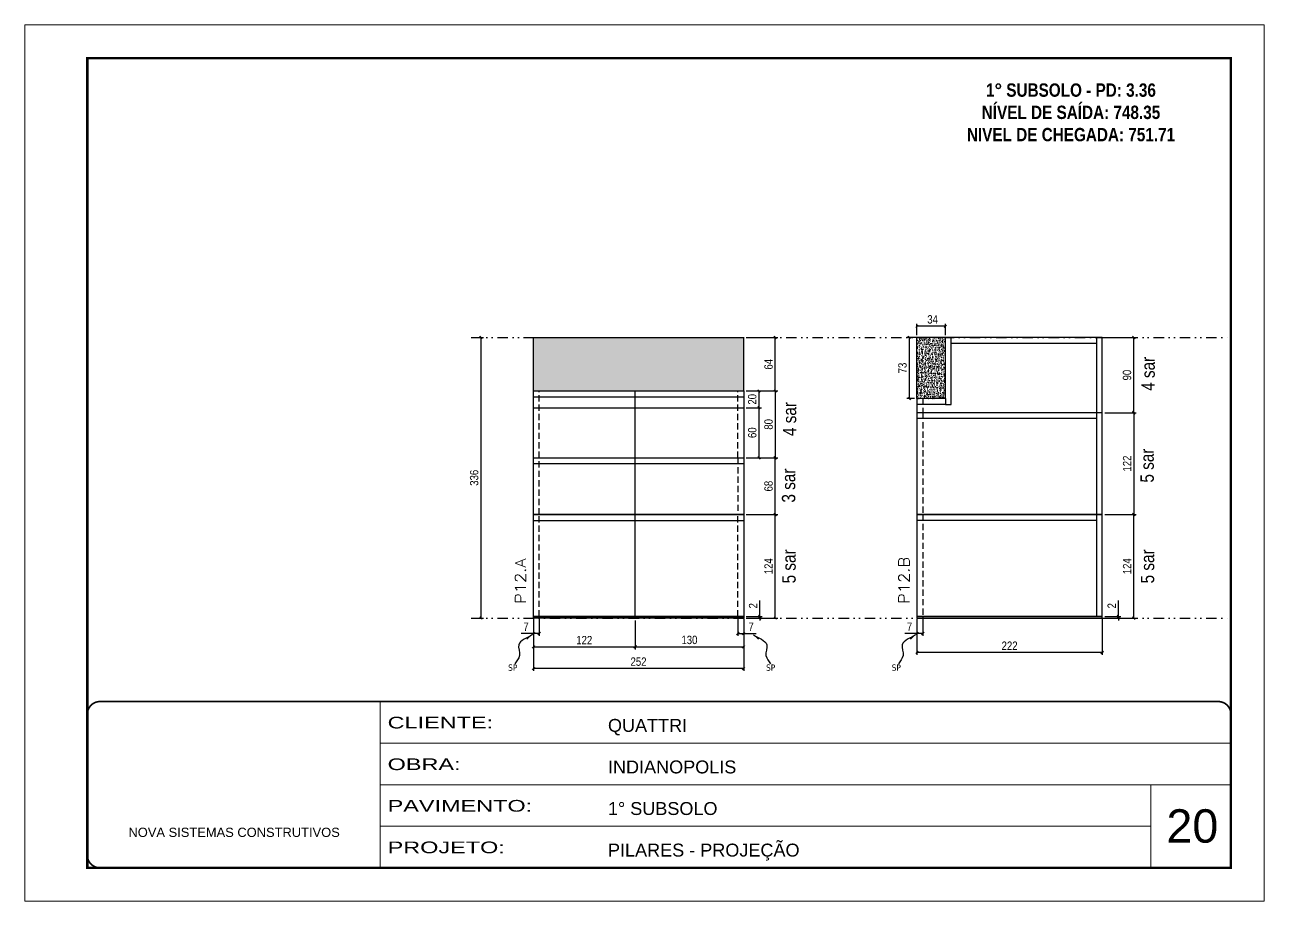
# Model space of a CAD drawing. Header units: millimetres. Extents: x 1945 to 8225, y 304 to 15137.
# Drawn here: x 6713 to 8198, y 9493 to 10543 of the extents above; entities that cross this region are included whole.
import ezdxf

# ---------------------------------------------------------------- set-up
doc = ezdxf.new("R2010")
doc.units = ezdxf.units.MM
for name, pattern in [('CONTINUO', [0]), ('DASHED', [0.75, 0.5, -0.25]), ('DIVIDE2', [0.625, 0.25, -0.125, 0, -0.125, 0, -0.125]), ('HIDDEN', [0.375, 0.25, -0.125])]:
    doc.linetypes.add(name, pattern=pattern)
for name, color, linetype, lineweight in [('CARIMBO', 255, 'Continuous', 9), ('Folhas', 255, 'Continuous', 9), ('SARRAFO DE PRESSAO', 251, 'DASHED', 9), ('Texto Seção', 7, 'Continuous', 15)]:
    doc.layers.add(name, color=color, linetype=linetype, lineweight=lineweight)
for name, color, linetype in [('COTA', 241, 'Continuous'), ('NOMENCLATURA', 7, 'Continuous'), ('Nível', 160, 'Continuous'), ('Painéis', 200, 'Continuous'), ('SARR_2.2x7', 40, 'Continuous'), ('texto', 7, 'Continuous')]:
    doc.layers.add(name, color=color, linetype=linetype)
doc.styles.add('ARIAL', font='arial.ttf')
doc.styles.add('ARIAL_NARROW', font='ARIALN.TTF', dxfattribs={"height": 0.2})
doc.styles.add('COTA TECNICA', font='techl___.ttf', dxfattribs={"height": 10})
doc.styles.add('COTA TECNICA-50', font='techl___.ttf', dxfattribs={"height": 10})
doc.styles.add('REGUA-120', font='ROMANS.shx', dxfattribs={"height": 15})
doc.styles.add('ROMANC', font='techb___.ttf', dxfattribs={"height": 2.5})
doc.styles.get("Standard").update_dxf_attribs({"font": 'arial.ttf'})
doc.styles.add('Tecnologia', font='')
doc.styles.get('Tecnologia').set_extended_font_data('Forgotten Futurist')
doc.dimstyles.new('COTA PAINEL-50', dxfattribs={"dimtxt": 10, "dimasz": 3, "dimexe": 3, "dimexo": 3, "dimgap": 3, "dimtad": 1, "dimdec": 1, "dimzin": 12, "dimdsep": 46, "dimtxsty": 'COTA TECNICA-50', "dimblk1": 'OBLIQUE', "dimblk2": 'OBLIQUE', "dimsah": 1, "dimcen": 0.9, "dimclrd": 4, "dimclre": 4, "dimclrt": 240, "dimadec": 1, "dimazin": 3, "dimtfac": 1, "dimtdec": 1, "dimtmove": 0, "dimatfit": 3, "dimfxl": 1, "dimtolj": 1, "dimtzin": 12, "dimarcsym": 0})
doc.dimstyles.new('PAINEL', dxfattribs={"dimtxt": 10, "dimasz": 3, "dimexe": 3, "dimexo": 3, "dimgap": 3, "dimtad": 1, "dimdec": 1, "dimzin": 12, "dimdsep": 46, "dimtxsty": 'COTA TECNICA', "dimblk1": 'OBLIQUE', "dimblk2": 'OBLIQUE', "dimsah": 1, "dimcen": 0.9, "dimclrd": 4, "dimclre": 4, "dimclrt": 240, "dimadec": 1, "dimazin": 3, "dimtfac": 1, "dimtdec": 1, "dimtmove": 0, "dimatfit": 3, "dimfxl": 1, "dimtolj": 1, "dimtzin": 12, "dimarcsym": 0})
doc.dimstyles.get("Standard").update_dxf_attribs({"dimtxt": 0.18, "dimasz": 0.18, "dimexe": 0.18, "dimexo": 0.0625, "dimgap": 0.09, "dimtad": 0, "dimtih": 1, "dimtoh": 1, "dimdec": 4, "dimzin": 0, "dimdsep": 46, "dimtxsty": 'Standard', "dimcen": 0.09, "dimadec": 0, "dimazin": 0, "dimtfac": 1, "dimtdec": 4, "dimtofl": 0, "dimtmove": 0, "dimatfit": 3, "dimfxl": 1, "dimtolj": 1, "dimtzin": 0, "dimarcsym": 0})

# ---------------------------------------------------------------- blocks, each defined once
blk = doc.blocks.new('9999999999')
at = {"color": 30, "linetype": 'CONTINUO'}
for p, q in [((98564.6, 34230.2), (98564.6, 34429.4)), ((98564.6, 34379.6), (99584, 34379.6)), ((98564.6, 34329.8), (99488, 34329.8)), ((99584, 34329.8), (99488, 34329.8)), ((99488, 34329.8), (99488, 34230.2)), ((98564.6, 34280), (99488, 34280))]:
    blk.add_line(p, q, dxfattribs=at)
at = {"color": 30, "linetype": 'CONTINUO', "const_width": 2}
blk.add_lwpolyline([(99584, 34230.2), (99584, 34414.4, 0.414214), (99569, 34429.4), (98229, 34429.4, 0.414214), (98214, 34414.4), (98214, 34245.2, 0.414214), (98229, 34230.2), (99584, 34230.2)], format="xyb", dxfattribs=at)
at = {"layer": 'Folhas'}
blk.add_lwpolyline([(98139, 34190.2), (99624, 34190.2), (99624, 35240.2), (98139, 35240.2)], close=True, dxfattribs=at)
at = {"layer": 'Folhas', "color": 30, "const_width": 3}
blk.add_lwpolyline([(98214, 34230.2), (99584, 34230.2), (99584, 35200.2), (98214, 35200.2)], close=True, dxfattribs=at)
at = {"color": 7, "linetype": 'Continuous', "ltscale": 5, "style": 'ARIAL'}
for s, height, p in [('QUATTRI', 15.48, (98837.7, 34393.1)), ('INDIANOPOLIS', 15.483, (98837.7, 34343.3)), ('1° SUBSOLO', 15.48, (98837.7, 34293.5)), ('NOVA SISTEMAS CONSTRUTIVOS', 11.059, (98263.2, 34267.2)), ('PILARES - PROJEÇÃO', 15.483, (98837.7, 34243.7))]:
    blk.add_text(s, height=height, dxfattribs=at).set_placement(p)
at = {"layer": 'Folhas', "color": 7, "style": 'Tecnologia', "width": 1.5}
for s, p in [('CLIENTE:', (98573.7, 34397.2)), ('OBRA:', (98573.7, 34347.3)), ('PAVIMENTO:', (98573.7, 34297.5)), ('PROJETO:', (98573.7, 34247.7))]:
    blk.add_text(s, height=14, dxfattribs=at).set_placement(p)
blk = doc.blocks.new('_Oblique')
at = {"color": 0, "linetype": 'ByBlock', "lineweight": -2}
blk.add_line((-0.5, -0.5), (0.5, 0.5), dxfattribs=at)
blk = doc.blocks.new('*D836')
at = {"layer": 'COTA', "color": 4, "lineweight": -2, "transparency": 16777216}
for p, q in [((7322.7, 9831.1), (7322.7, 9768.7)), ((7574.7, 9831.1), (7574.7, 9768.7)), ((7574.7, 9771.7), (7322.7, 9771.7))]:
    blk.add_line(p, q, dxfattribs=at)
at = {"layer": 'Defpoints', "color": 0, "transparency": 16777216}
for p in [(7322.7, 9834.1), (7574.7, 9834.1), (7322.7, 9771.7)]:
    blk.add_point(p, dxfattribs=at)
at = {"layer": 'COTA', "color": 4, "lineweight": -2, "transparency": 16777216, "xscale": 3, "yscale": 3, "zscale": 3, "rotation": 180}
blk.add_blockref('_Oblique', (7322.7, 9771.7), dxfattribs=at)
at = {"layer": 'COTA', "color": 4, "lineweight": -2, "transparency": 16777216, "xscale": 3, "yscale": 3, "zscale": 3}
blk.add_blockref('_Oblique', (7574.7, 9771.7), dxfattribs=at)
at = {"layer": 'COTA', "color": 240, "transparency": 16777216, "insert": (7448.7, 9779.8), "char_height": 10, "attachment_point": 5, "style": 'COTA TECNICA'}
blk.add_mtext('\\A1;252', dxfattribs=at)
blk = doc.blocks.new('*D837')
at = {"layer": 'COTA', "color": 4, "lineweight": -2, "transparency": 16777216}
for p, q in [((7567.7, 9831.1), (7567.7, 9810.6)), ((7574.7, 9829.1), (7574.7, 9810.6)), ((7567.7, 9813.6), (7574.7, 9813.6)), ((7574.7, 9813.6), (7589.5, 9813.6))]:
    blk.add_line(p, q, dxfattribs=at)
at = {"layer": 'Defpoints', "color": 0, "transparency": 16777216}
for p in [(7567.7, 9834.1), (7574.7, 9832.1), (7574.7, 9813.6)]:
    blk.add_point(p, dxfattribs=at)
at = {"layer": 'COTA', "color": 4, "lineweight": -2, "transparency": 16777216, "xscale": 3, "yscale": 3, "zscale": 3, "rotation": 180}
blk.add_blockref('_Oblique', (7567.7, 9813.6), dxfattribs=at)
at = {"layer": 'COTA', "color": 4, "lineweight": -2, "transparency": 16777216, "xscale": 3, "yscale": 3, "zscale": 3}
blk.add_blockref('_Oblique', (7574.7, 9813.6), dxfattribs=at)
at = {"layer": 'COTA', "color": 240, "transparency": 16777216, "insert": (7583.6, 9821.7), "char_height": 10, "attachment_point": 5, "style": 'COTA TECNICA-50'}
blk.add_mtext('\\A1;7', dxfattribs=at)
blk = doc.blocks.new('*D838')
at = {"layer": 'COTA', "color": 4, "lineweight": -2, "transparency": 16777216}
for p, q in [((7329.7, 9831.1), (7329.7, 9810.6)), ((7322.7, 9829.1), (7322.7, 9810.6)), ((7322.7, 9813.6), (7308, 9813.6)), ((7329.7, 9813.6), (7322.7, 9813.6))]:
    blk.add_line(p, q, dxfattribs=at)
at = {"layer": 'Defpoints', "color": 0, "transparency": 16777216}
for p in [(7322.7, 9832.1), (7329.7, 9834.1), (7322.7, 9813.6)]:
    blk.add_point(p, dxfattribs=at)
at = {"layer": 'COTA', "color": 4, "lineweight": -2, "transparency": 16777216, "xscale": 3, "yscale": 3, "zscale": 3, "rotation": 180}
blk.add_blockref('_Oblique', (7322.7, 9813.6), dxfattribs=at)
at = {"layer": 'COTA', "color": 4, "lineweight": -2, "transparency": 16777216, "xscale": 3, "yscale": 3, "zscale": 3}
blk.add_blockref('_Oblique', (7329.7, 9813.6), dxfattribs=at)
at = {"layer": 'COTA', "color": 240, "transparency": 16777216, "insert": (7313.9, 9821.7), "char_height": 10, "attachment_point": 5, "style": 'COTA TECNICA-50'}
blk.add_mtext('\\A1;7', dxfattribs=at)
blk = doc.blocks.new('*D839')
at = {"layer": 'COTA', "color": 4, "lineweight": -2, "transparency": 16777216}
for p, q in [((7594, 9834.1), (7594, 9852.9)), ((7577.7, 9834.1), (7597, 9834.1)), ((7577.7, 9832.1), (7597, 9832.1)), ((7594, 9832.1), (7594, 9834.1)), ((7594, 9832.1), (7594, 9829.1))]:
    blk.add_line(p, q, dxfattribs=at)
at = {"layer": 'Defpoints', "color": 0, "transparency": 16777216}
for p in [(7574.7, 9834.1), (7574.7, 9832.1), (7594, 9832.1)]:
    blk.add_point(p, dxfattribs=at)
at = {"layer": 'COTA', "color": 4, "lineweight": -2, "transparency": 16777216, "xscale": 3, "yscale": 3, "zscale": 3}
for p, rotation in [((7594, 9834.1), 270), ((7594, 9832.1), 90)]:
    blk.add_blockref('_Oblique', p, dxfattribs=dict(at, rotation=rotation))
at = {"layer": 'COTA', "color": 240, "transparency": 16777216, "insert": (7586, 9846.8), "char_height": 10, "attachment_point": 5, "rotation": 90, "style": 'COTA TECNICA-50'}
blk.add_mtext('\\A1;2', dxfattribs=at)
blk = doc.blocks.new('*D840')
at = {"layer": 'COTA', "color": 4, "lineweight": -2, "transparency": 16777216}
for p, q in [((7251.2, 10168.1), (7263, 10168.1)), ((7260, 9832.1), (7260, 10168.1)), ((7251.2, 9832.1), (7263, 9832.1))]:
    blk.add_line(p, q, dxfattribs=at)
at = {"layer": 'Defpoints', "color": 0, "transparency": 16777216}
for p in [(7248.2, 10168.1), (7260, 10168.1), (7248.2, 9832.1)]:
    blk.add_point(p, dxfattribs=at)
at = {"layer": 'COTA', "color": 4, "lineweight": -2, "transparency": 16777216, "xscale": 3, "yscale": 3, "zscale": 3}
for p, rotation in [((7260, 10168.1), 90), ((7260, 9832.1), 270)]:
    blk.add_blockref('_Oblique', p, dxfattribs=dict(at, rotation=rotation))
at = {"layer": 'COTA', "color": 240, "transparency": 16777216, "insert": (7251.8, 10000.1), "char_height": 10, "attachment_point": 5, "rotation": 90, "style": 'COTA TECNICA-50'}
blk.add_mtext('\\A1;336', dxfattribs=at)
blk = doc.blocks.new('*D841')
at = {"layer": 'COTA', "color": 4, "lineweight": -2, "transparency": 16777216}
for p, q in [((7577.7, 10168.1), (7615.6, 10168.1)), ((7612.6, 10104.1), (7612.6, 10168.1)), ((7577.7, 10104.1), (7615.6, 10104.1))]:
    blk.add_line(p, q, dxfattribs=at)
at = {"layer": 'Defpoints', "color": 0, "transparency": 16777216}
for p in [(7574.7, 10168.1), (7612.6, 10168.1), (7574.7, 10104.1)]:
    blk.add_point(p, dxfattribs=at)
at = {"layer": 'COTA', "color": 4, "lineweight": -2, "transparency": 16777216, "xscale": 3, "yscale": 3, "zscale": 3}
for p, rotation in [((7612.6, 10168.1), 90), ((7612.6, 10104.1), 270)]:
    blk.add_blockref('_Oblique', p, dxfattribs=dict(at, rotation=rotation))
at = {"layer": 'COTA', "color": 240, "transparency": 16777216, "insert": (7604.5, 10136.1), "char_height": 10, "attachment_point": 5, "rotation": 90, "style": 'COTA TECNICA'}
blk.add_mtext('\\A1;64', dxfattribs=at)
blk = doc.blocks.new('*D842')
at = {"layer": 'COTA', "color": 4, "lineweight": -2, "transparency": 16777216}
for p, q in [((7577.7, 9956.1), (7615.6, 9956.1)), ((7612.6, 9832.1), (7612.6, 9956.1)), ((7577.7, 9832.1), (7615.6, 9832.1))]:
    blk.add_line(p, q, dxfattribs=at)
at = {"layer": 'Defpoints', "color": 0, "transparency": 16777216}
for p in [(7574.7, 9956.1), (7612.6, 9956.1), (7574.7, 9832.1)]:
    blk.add_point(p, dxfattribs=at)
at = {"layer": 'COTA', "color": 4, "lineweight": -2, "transparency": 16777216, "xscale": 3, "yscale": 3, "zscale": 3}
for p, rotation in [((7612.6, 9956.1), 90), ((7612.6, 9832.1), 270)]:
    blk.add_blockref('_Oblique', p, dxfattribs=dict(at, rotation=rotation))
at = {"layer": 'COTA', "color": 240, "transparency": 16777216, "insert": (7604.5, 9894.1), "char_height": 10, "attachment_point": 5, "rotation": 90, "style": 'COTA TECNICA'}
blk.add_mtext('\\A1;124', dxfattribs=at)
blk = doc.blocks.new('*D843')
at = {"layer": 'COTA', "color": 4, "lineweight": -2, "transparency": 16777216}
for p, q in [((7577.7, 10104.1), (7596.1, 10104.1)), ((7593.1, 10084.1), (7593.1, 10104.1)), ((7577.7, 10084.1), (7596.1, 10084.1))]:
    blk.add_line(p, q, dxfattribs=at)
at = {"layer": 'Defpoints', "color": 0, "transparency": 16777216}
for p in [(7574.7, 10104.1), (7593.1, 10104.1), (7574.7, 10084.1)]:
    blk.add_point(p, dxfattribs=at)
at = {"layer": 'COTA', "color": 4, "lineweight": -2, "transparency": 16777216, "xscale": 3, "yscale": 3, "zscale": 3}
for p, rotation in [((7593.1, 10104.1), 90), ((7593.1, 10084.1), 270)]:
    blk.add_blockref('_Oblique', p, dxfattribs=dict(at, rotation=rotation))
at = {"layer": 'COTA', "color": 240, "transparency": 16777216, "insert": (7585, 10094.1), "char_height": 10, "attachment_point": 5, "rotation": 90, "style": 'COTA TECNICA'}
blk.add_mtext('\\A1;20', dxfattribs=at)
blk = doc.blocks.new('*D875')
at = {"layer": 'COTA', "color": 4, "lineweight": -2, "transparency": 16777216}
for p, q in [((7782.3, 9831.1), (7782.3, 9787.9)), ((8004.3, 9831.1), (8004.3, 9787.9)), ((8004.3, 9790.9), (7782.3, 9790.9))]:
    blk.add_line(p, q, dxfattribs=at)
at = {"layer": 'Defpoints', "color": 0, "transparency": 16777216}
for p in [(7782.3, 9834.1), (8004.3, 9834.1), (7782.3, 9790.9)]:
    blk.add_point(p, dxfattribs=at)
at = {"layer": 'COTA', "color": 4, "lineweight": -2, "transparency": 16777216, "xscale": 3, "yscale": 3, "zscale": 3, "rotation": 180}
blk.add_blockref('_Oblique', (7782.3, 9790.9), dxfattribs=at)
at = {"layer": 'COTA', "color": 4, "lineweight": -2, "transparency": 16777216, "xscale": 3, "yscale": 3, "zscale": 3}
blk.add_blockref('_Oblique', (8004.3, 9790.9), dxfattribs=at)
at = {"layer": 'COTA', "color": 240, "transparency": 16777216, "insert": (7893.3, 9798.9), "char_height": 10, "attachment_point": 5, "style": 'COTA TECNICA'}
blk.add_mtext('\\A1;222', dxfattribs=at)
blk = doc.blocks.new('*D876')
at = {"layer": 'COTA', "color": 4, "lineweight": -2, "transparency": 16777216}
for p, q in [((7789.3, 9833.1), (7789.3, 9810.6)), ((7782.3, 9829.1), (7782.3, 9810.6)), ((7782.3, 9813.6), (7767.6, 9813.6)), ((7789.3, 9813.6), (7782.3, 9813.6))]:
    blk.add_line(p, q, dxfattribs=at)
at = {"layer": 'Defpoints', "color": 0, "transparency": 16777216}
for p in [(7782.3, 9832.1), (7789.3, 9836.1), (7782.3, 9813.6)]:
    blk.add_point(p, dxfattribs=at)
at = {"layer": 'COTA', "color": 4, "lineweight": -2, "transparency": 16777216, "xscale": 3, "yscale": 3, "zscale": 3, "rotation": 180}
blk.add_blockref('_Oblique', (7782.3, 9813.6), dxfattribs=at)
at = {"layer": 'COTA', "color": 4, "lineweight": -2, "transparency": 16777216, "xscale": 3, "yscale": 3, "zscale": 3}
blk.add_blockref('_Oblique', (7789.3, 9813.6), dxfattribs=at)
at = {"layer": 'COTA', "color": 240, "transparency": 16777216, "insert": (7773.4, 9821.7), "char_height": 10, "attachment_point": 5, "style": 'COTA TECNICA-50'}
blk.add_mtext('\\A1;7', dxfattribs=at)
blk = doc.blocks.new('*D877')
at = {"layer": 'COTA', "color": 4, "lineweight": -2, "transparency": 16777216}
for p, q in [((8023.6, 9834.1), (8023.6, 9852.9)), ((8007.3, 9834.1), (8026.6, 9834.1)), ((8007.3, 9832.1), (8026.6, 9832.1)), ((8023.6, 9832.1), (8023.6, 9834.1)), ((8023.6, 9832.1), (8023.6, 9829.1))]:
    blk.add_line(p, q, dxfattribs=at)
at = {"layer": 'Defpoints', "color": 0, "transparency": 16777216}
for p in [(8004.3, 9834.1), (8004.3, 9832.1), (8023.6, 9832.1)]:
    blk.add_point(p, dxfattribs=at)
at = {"layer": 'COTA', "color": 4, "lineweight": -2, "transparency": 16777216, "xscale": 3, "yscale": 3, "zscale": 3}
for p, rotation in [((8023.6, 9834.1), 270), ((8023.6, 9832.1), 90)]:
    blk.add_blockref('_Oblique', p, dxfattribs=dict(at, rotation=rotation))
at = {"layer": 'COTA', "color": 240, "transparency": 16777216, "insert": (8015.6, 9846.8), "char_height": 10, "attachment_point": 5, "rotation": 90, "style": 'COTA TECNICA-50'}
blk.add_mtext('\\A1;2', dxfattribs=at)
blk = doc.blocks.new('*D878')
at = {"layer": 'COTA', "color": 4, "lineweight": -2, "transparency": 16777216}
for p, q in [((8007.3, 9956.1), (8045.1, 9956.1)), ((8042.1, 9832.1), (8042.1, 9956.1)), ((8007.3, 9832.1), (8045.1, 9832.1))]:
    blk.add_line(p, q, dxfattribs=at)
at = {"layer": 'Defpoints', "color": 0, "transparency": 16777216}
for p in [(8004.3, 9956.1), (8042.1, 9956.1), (8004.3, 9832.1)]:
    blk.add_point(p, dxfattribs=at)
at = {"layer": 'COTA', "color": 4, "lineweight": -2, "transparency": 16777216, "xscale": 3, "yscale": 3, "zscale": 3}
for p, rotation in [((8042.1, 9956.1), 90), ((8042.1, 9832.1), 270)]:
    blk.add_blockref('_Oblique', p, dxfattribs=dict(at, rotation=rotation))
at = {"layer": 'COTA', "color": 240, "transparency": 16777216, "insert": (8034.1, 9894.1), "char_height": 10, "attachment_point": 5, "rotation": 90, "style": 'COTA TECNICA'}
blk.add_mtext('\\A1;124', dxfattribs=at)
blk = doc.blocks.new('*D879')
at = {"layer": 'COTA', "color": 4, "lineweight": -2, "transparency": 16777216}
for p, q in [((8007.3, 10078.1), (8045.1, 10078.1)), ((8042.1, 10078.1), (8042.1, 9956.1)), ((8007.3, 9956.1), (8045.1, 9956.1))]:
    blk.add_line(p, q, dxfattribs=at)
at = {"layer": 'Defpoints', "color": 0, "transparency": 16777216}
for p in [(8004.3, 10078.1), (8004.3, 9956.1), (8042.1, 9956.1)]:
    blk.add_point(p, dxfattribs=at)
at = {"layer": 'COTA', "color": 4, "lineweight": -2, "transparency": 16777216, "xscale": 3, "yscale": 3, "zscale": 3}
for p, rotation in [((8042.1, 10078.1), 90), ((8042.1, 9956.1), 270)]:
    blk.add_blockref('_Oblique', p, dxfattribs=dict(at, rotation=rotation))
at = {"layer": 'COTA', "color": 240, "transparency": 16777216, "insert": (8034.1, 10017.1), "char_height": 10, "attachment_point": 5, "rotation": 90, "style": 'COTA TECNICA'}
blk.add_mtext('\\A1;122', dxfattribs=at)
blk = doc.blocks.new('*D1609')
at = {"layer": 'COTA', "color": 4, "lineweight": -2, "transparency": 16777216}
for p, q in [((8007.3, 10168.1), (8045.1, 10168.1)), ((8042.1, 10078.1), (8042.1, 10168.1)), ((8007.3, 10078.1), (8045.1, 10078.1))]:
    blk.add_line(p, q, dxfattribs=at)
at = {"layer": 'Defpoints', "color": 0, "transparency": 16777216}
for p in [(8004.3, 10168.1), (8042.1, 10168.1), (8004.3, 10078.1)]:
    blk.add_point(p, dxfattribs=at)
at = {"layer": 'COTA', "color": 4, "lineweight": -2, "transparency": 16777216, "xscale": 3, "yscale": 3, "zscale": 3}
for p, rotation in [((8042.1, 10168.1), 90), ((8042.1, 10078.1), 270)]:
    blk.add_blockref('_Oblique', p, dxfattribs=dict(at, rotation=rotation))
at = {"layer": 'COTA', "color": 240, "transparency": 16777216, "insert": (8034, 10123.1), "char_height": 10, "attachment_point": 5, "rotation": 90, "style": 'COTA TECNICA'}
blk.add_mtext('\\A1;90', dxfattribs=at)
blk = doc.blocks.new('*D880')
at = {"layer": 'COTA', "color": 4, "lineweight": -2, "transparency": 16777216}
for p, q in [((7782.3, 10171.1), (7782.3, 10184.6)), ((7816.3, 10181.6), (7782.3, 10181.6)), ((7816.3, 10171.1), (7816.3, 10184.6))]:
    blk.add_line(p, q, dxfattribs=at)
at = {"layer": 'Defpoints', "color": 0, "transparency": 16777216}
for p in [(7782.3, 10181.6), (7782.3, 10168.1), (7816.3, 10168.1)]:
    blk.add_point(p, dxfattribs=at)
at = {"layer": 'COTA', "color": 4, "lineweight": -2, "transparency": 16777216, "xscale": 3, "yscale": 3, "zscale": 3, "rotation": 180}
blk.add_blockref('_Oblique', (7782.3, 10181.6), dxfattribs=at)
at = {"layer": 'COTA', "color": 4, "lineweight": -2, "transparency": 16777216, "xscale": 3, "yscale": 3, "zscale": 3}
blk.add_blockref('_Oblique', (7816.3, 10181.6), dxfattribs=at)
at = {"layer": 'COTA', "color": 240, "transparency": 16777216, "insert": (7801, 10189.8), "char_height": 10, "attachment_point": 5, "style": 'COTA TECNICA'}
blk.add_mtext('\\A1;34', dxfattribs=at)
blk = doc.blocks.new('*D881')
at = {"layer": 'COTA', "color": 4, "lineweight": -2, "transparency": 16777216}
for p, q in [((7813.3, 10168.1), (7770.2, 10168.1)), ((7773.2, 10095.1), (7773.2, 10168.1)), ((7779.3, 10095.1), (7770.2, 10095.1))]:
    blk.add_line(p, q, dxfattribs=at)
at = {"layer": 'Defpoints', "color": 0, "transparency": 16777216}
for p in [(7773.2, 10168.1), (7816.3, 10168.1), (7782.3, 10095.1)]:
    blk.add_point(p, dxfattribs=at)
at = {"layer": 'COTA', "color": 4, "lineweight": -2, "transparency": 16777216, "xscale": 3, "yscale": 3, "zscale": 3}
for p, rotation in [((7773.2, 10168.1), 90), ((7773.2, 10095.1), 270)]:
    blk.add_blockref('_Oblique', p, dxfattribs=dict(at, rotation=rotation))
at = {"layer": 'COTA', "color": 240, "transparency": 16777216, "insert": (7765, 10131.6), "char_height": 10, "attachment_point": 5, "rotation": 90, "style": 'COTA TECNICA'}
blk.add_mtext('\\A1;73', dxfattribs=at)
blk = doc.blocks.new('*D1618')
at = {"layer": 'Defpoints', "color": 0, "transparency": 16777216}
for p in [(7322.7, 9832.1), (7444.7, 9832.1), (7444.7, 9797.5)]:
    blk.add_point(p, dxfattribs=at)
at = {"layer": 'Painéis', "color": 4, "lineweight": -2, "transparency": 16777216}
for p, q in [((7322.7, 9829.1), (7322.7, 9794.5)), ((7444.7, 9829.1), (7444.7, 9794.5)), ((7322.7, 9797.5), (7444.7, 9797.5))]:
    blk.add_line(p, q, dxfattribs=at)
at = {"layer": 'Painéis', "color": 4, "lineweight": -2, "transparency": 16777216, "xscale": 3, "yscale": 3, "zscale": 3, "rotation": 180}
blk.add_blockref('_Oblique', (7322.7, 9797.5), dxfattribs=at)
at = {"layer": 'Painéis', "color": 4, "lineweight": -2, "transparency": 16777216, "xscale": 3, "yscale": 3, "zscale": 3}
blk.add_blockref('_Oblique', (7444.7, 9797.5), dxfattribs=at)
at = {"layer": 'Painéis', "color": 240, "transparency": 16777216, "insert": (7383.7, 9805.6), "char_height": 10, "attachment_point": 5, "style": 'COTA TECNICA'}
blk.add_mtext('\\A1;122', dxfattribs=at)
blk = doc.blocks.new('*D936')
at = {"layer": 'Defpoints', "color": 0, "transparency": 16777216}
for p in [(7444.7, 9832.1), (7574.7, 9832.1), (7574.7, 9797.5)]:
    blk.add_point(p, dxfattribs=at)
at = {"layer": 'Painéis', "color": 4, "lineweight": -2, "transparency": 16777216}
for p, q in [((7444.7, 9829.1), (7444.7, 9794.5)), ((7574.7, 9829.1), (7574.7, 9794.5)), ((7444.7, 9797.5), (7574.7, 9797.5))]:
    blk.add_line(p, q, dxfattribs=at)
at = {"layer": 'Painéis', "color": 4, "lineweight": -2, "transparency": 16777216, "xscale": 3, "yscale": 3, "zscale": 3, "rotation": 180}
blk.add_blockref('_Oblique', (7444.7, 9797.5), dxfattribs=at)
at = {"layer": 'Painéis', "color": 4, "lineweight": -2, "transparency": 16777216, "xscale": 3, "yscale": 3, "zscale": 3}
blk.add_blockref('_Oblique', (7574.7, 9797.5), dxfattribs=at)
at = {"layer": 'Painéis', "color": 240, "transparency": 16777216, "insert": (7509.7, 9805.8), "char_height": 10, "attachment_point": 5, "style": 'COTA TECNICA'}
blk.add_mtext('\\A1;130', dxfattribs=at)
blk = doc.blocks.new('*D777')
at = {"layer": 'Defpoints', "color": 0, "transparency": 16777216}
for p in [(7574.7, 10024.1), (7612.6, 10024.1), (7574.7, 9956.1)]:
    blk.add_point(p, dxfattribs=at)
at = {"layer": 'Painéis', "color": 4, "lineweight": -2, "transparency": 16777216}
for p, q in [((7577.7, 10024.1), (7615.6, 10024.1)), ((7612.6, 9956.1), (7612.6, 10024.1)), ((7577.7, 9956.1), (7615.6, 9956.1))]:
    blk.add_line(p, q, dxfattribs=at)
at = {"layer": 'Painéis', "color": 4, "lineweight": -2, "transparency": 16777216, "xscale": 3, "yscale": 3, "zscale": 3}
for p, rotation in [((7612.6, 10024.1), 90), ((7612.6, 9956.1), 270)]:
    blk.add_blockref('_Oblique', p, dxfattribs=dict(at, rotation=rotation))
at = {"layer": 'Painéis', "color": 240, "transparency": 16777216, "insert": (7604.5, 9990.1), "char_height": 10, "attachment_point": 5, "rotation": 90, "style": 'COTA TECNICA'}
blk.add_mtext('\\A1;68', dxfattribs=at)
blk = doc.blocks.new('*D778')
at = {"layer": 'Defpoints', "color": 0, "transparency": 16777216}
for p in [(7574.7, 10084.1), (7593.1, 10084.1), (7574.7, 10024.1)]:
    blk.add_point(p, dxfattribs=at)
at = {"layer": 'Painéis', "color": 4, "lineweight": -2, "transparency": 16777216}
for p, q in [((7577.7, 10084.1), (7596.1, 10084.1)), ((7593.1, 10024.1), (7593.1, 10084.1)), ((7577.7, 10024.1), (7596.1, 10024.1))]:
    blk.add_line(p, q, dxfattribs=at)
at = {"layer": 'Painéis', "color": 4, "lineweight": -2, "transparency": 16777216, "xscale": 3, "yscale": 3, "zscale": 3}
for p, rotation in [((7593.1, 10084.1), 90), ((7593.1, 10024.1), 270)]:
    blk.add_blockref('_Oblique', p, dxfattribs=dict(at, rotation=rotation))
at = {"layer": 'Painéis', "color": 240, "transparency": 16777216, "insert": (7585, 10054.1), "char_height": 10, "attachment_point": 5, "rotation": 90, "style": 'COTA TECNICA'}
blk.add_mtext('\\A1;60', dxfattribs=at)
blk = doc.blocks.new('*D779')
at = {"layer": 'Defpoints', "color": 0, "transparency": 16777216}
for p in [(7574.7, 10104.1), (7574.7, 10024.1), (7612.6, 10024.1)]:
    blk.add_point(p, dxfattribs=at)
at = {"layer": 'Painéis', "color": 4, "lineweight": -2, "transparency": 16777216}
for p, q in [((7577.7, 10104.1), (7615.6, 10104.1)), ((7612.6, 10104.1), (7612.6, 10024.1)), ((7577.7, 10024.1), (7615.6, 10024.1))]:
    blk.add_line(p, q, dxfattribs=at)
at = {"layer": 'Painéis', "color": 4, "lineweight": -2, "transparency": 16777216, "xscale": 3, "yscale": 3, "zscale": 3}
for p, rotation in [((7612.6, 10104.1), 90), ((7612.6, 10024.1), 270)]:
    blk.add_blockref('_Oblique', p, dxfattribs=dict(at, rotation=rotation))
at = {"layer": 'Painéis', "color": 240, "transparency": 16777216, "insert": (7604.5, 10064.1), "char_height": 10, "attachment_point": 5, "rotation": 90, "style": 'COTA TECNICA'}
blk.add_mtext('\\A1;80', dxfattribs=at)

msp = doc.modelspace()

# ---------------------------------------------------------------- hatches: boundary and pattern name
at = {"layer": 'COTA', "linetype": 'ByBlock'}
h = msp.add_hatch(dxfattribs=at)
h.set_pattern_fill('AR-CONC', color=256, scale=0.03)
h.set_pattern_definition([(50, (-9309.0256, 4758.6566), (5.4655401, -0.4781726), [0.5715, -6.2865]), (355, (-9309.0256, 4758.6566), (-1.0573026, 5.7317054), [0.4572, -5.0292175]), (100.451445, (-9308.57, 4758.617), (4.4082374, 5.2535326), [0.4857003, -5.3427073]), (46.1842, (-9309.0256, 4760.1806), (8.1323712, -1.2612698), [0.85725, -9.42975]), (96.63556, (-9308.348, 4760.0755), (7.122124, 7.4227837), [0.7285507, -8.0140682]), (351.18415, (-9309.026, 4760.181), (7.122124, 7.4227837), [0.685799, -7.543792]), (21, (-9308.2636, 4759.7996), (4.5484317, -3.067956), [0.5715, -6.2865]), (326, (-9308.2636, 4759.7996), (1.8540609, 5.525639), [0.4572, -5.0292]), (71.451445, (-9307.8846, 4759.544), (6.4024926, 2.457683), [0.4857003, -5.3426981]), (37.5, (-9309.0256, 4758.6566), (0.0926581, 2.53665117), [0, -4.96824, 0, -5.1054, 0, -5.04825]), (7.5, (-9309.0256, 4758.6566), (2.00458988, 3.00541724), [0, -2.91084, 0, -4.85394, 0, -1.92405]), (327.5, (-9310.725, 4758.6566), (4.06771786, -0.17186232), [0, -1.905, 0, -5.9436, 0, -7.8867]), (317.5, (-9311.487, 4758.6566), (4.44387544, 0.7627947), [0, -2.4765, 0, -3.94716, 0, -5.6007])])
h.paths.add_polyline_path([(7322.74, 10104.09), (7322.74, 10168.09), (7574.74, 10168.09), (7574.74, 10104.09)])
h = msp.add_hatch(dxfattribs=at)
h.set_pattern_fill('AR-CONC', color=256, scale=0.03)
h.set_pattern_definition([(50, (-8849.466, 4758.6566), (5.4655401, -0.4781726), [0.5715, -6.2865]), (355, (-8849.466, 4758.6566), (-1.0573026, 5.7317054), [0.4572, -5.0292175]), (100.451445, (-8849.0106, 4758.617), (4.4082374, 5.2535326), [0.4857003, -5.3427073]), (46.1842, (-8849.466, 4760.1806), (8.1323712, -1.2612698), [0.85725, -9.42975]), (96.63556, (-8848.7884, 4760.0755), (7.122124, 7.4227837), [0.7285507, -8.0140682]), (351.18415, (-8849.466, 4760.181), (7.122124, 7.4227837), [0.685799, -7.543792]), (21, (-8848.704, 4759.7996), (4.5484317, -3.067956), [0.5715, -6.2865]), (326, (-8848.704, 4759.7996), (1.8540609, 5.525639), [0.4572, -5.0292]), (71.451445, (-8848.325, 4759.544), (6.4024926, 2.457683), [0.4857003, -5.3426981]), (37.5, (-8849.4661, 4758.6566), (0.0926581, 2.53665117), [0, -4.96824, 0, -5.1054, 0, -5.04825]), (7.5, (-8849.466, 4758.6566), (2.00458988, 3.00541724), [0, -2.91084, 0, -4.85394, 0, -1.92405]), (327.5, (-8851.1654, 4758.6566), (4.06771786, -0.17186232), [0, -1.905, 0, -5.9436, 0, -7.8867]), (317.5, (-8851.9274, 4758.6566), (4.44387544, 0.7627947), [0, -2.4765, 0, -3.94716, 0, -5.6007])])
h.paths.add_polyline_path([(7816.3, 10095.09), (7816.3, 10168.09), (7782.3, 10168.09), (7782.3, 10095.09)])

# ---------------------------------------------------------------- linework, layer by layer
for p, q in [((7322.74, 10104.09), (7322.74, 10168.09)), ((7322.74, 10168.09), (7574.74, 10168.09)), ((7574.74, 10104.09), (7574.74, 10168.09)), ((7816.3, 10168.09), (7782.3, 10168.09)), ((7782.3, 10095.09), (7782.3, 10168.09)), ((8004.3, 10168.09), (8004.3, 10168.09))]:
    msp.add_line(p, q, dxfattribs=at)
at = {"layer": 'Nível', "color": 4, "linetype": 'DIVIDE2', "ltscale": 50}
for p, q in [((7248.15, 10168.09), (8158.36, 10168.09)), ((7248.15, 9832.09), (8158.36, 9832.09))]:
    msp.add_line(p, q, dxfattribs=at)
at = {"layer": 'Painéis'}
for p, q in [((8004.3, 10168.09), (7816.3, 10168.09)), ((7816.3, 10095.09), (7816.3, 10168.09)), ((8004.3, 9956.09), (8004.3, 10168.09)), ((7322.74, 9956.09), (7322.74, 10104.09)), ((7322.74, 10104.09), (7574.74, 10104.09)), ((7444.74, 9956.09), (7444.74, 10104.09)), ((7574.74, 10104.09), (7574.74, 9956.09)), ((7322.74, 10084.09), (7574.74, 10084.09)), ((7782.3, 10095.09), (7782.3, 9956.09)), ((7816.3, 10095.09), (7782.3, 10095.09)), ((8004.3, 10078.09), (7782.3, 10078.09)), ((7322.74, 10024.09), (7574.74, 10024.09)), ((7322.74, 9832.09), (7322.74, 9956.09)), ((7574.74, 9956.09), (7322.74, 9956.09)), ((7322.74, 9956.09), (7574.74, 9956.09)), ((7444.74, 9832.09), (7444.74, 9956.09)), ((7574.74, 9956.09), (7574.74, 9832.09)), ((7782.3, 9956.09), (7782.3, 9832.09)), ((7782.3, 9956.09), (8004.3, 9956.09)), ((8004.3, 9956.09), (7782.3, 9956.09)), ((8004.3, 9832.09), (8004.3, 9956.09)), ((7574.74, 9834.09), (7322.74, 9834.09)), ((7782.3, 9834.09), (8004.3, 9834.09))]:
    msp.add_line(p, q, dxfattribs=at)
for points in [[(7322.74, 9834.09), (7574.74, 9834.09), (7574.74, 9832.09), (7322.74, 9832.09)], [(8004.3, 9834.09), (7782.3, 9834.09), (7782.3, 9832.09), (8004.3, 9832.09)]]:
    msp.add_lwpolyline(points, close=True, dxfattribs=at)
at = {"layer": 'SARR_2.2x7'}
for p, q in [((7823.3, 10088.09), (7823.3, 10168.09)), ((7997.3, 10161.09), (7823.3, 10161.09)), ((7997.3, 10168.09), (7997.3, 10078.09)), ((7322.74, 10097.09), (7574.74, 10097.09)), ((7816.3, 10088.09), (7782.3, 10088.09)), ((7816.3, 10095.09), (7816.3, 10088.09)), ((7816.3, 10088.09), (7823.3, 10088.09)), ((7997.3, 10071.09), (7782.3, 10071.09)), ((7997.3, 10078.09), (7997.3, 9956.09)), ((7322.74, 10017.09), (7574.74, 10017.09)), ((7997.3, 9956.09), (7997.3, 9834.09)), ((7322.74, 9949.09), (7574.74, 9949.09)), ((7997.3, 9949.09), (7782.3, 9949.09))]:
    msp.add_line(p, q, dxfattribs=at)
at = {"layer": 'SARR_2.2x7', "linetype": 'HIDDEN', "ltscale": 30}
for p, q in [((7997.3, 10168.09), (7997.3, 10168.09)), ((7997.3, 10168.09), (8004.3, 10168.09)), ((7329.74, 10024.09), (7329.74, 10104.09)), ((7567.74, 10024.09), (7567.74, 10104.09)), ((7789.3, 10095.09), (7789.3, 10078.09)), ((7789.3, 10078.09), (7789.3, 9956.09)), ((7329.74, 9956.09), (7329.74, 10024.09)), ((7567.74, 10024.09), (7567.74, 9956.09)), ((7329.74, 9834.09), (7329.74, 9956.09)), ((7567.74, 9834.09), (7567.74, 9956.09)), ((7789.3, 9956.09), (7789.3, 9834.09)), ((7329.74, 9834.09), (7329.74, 9834.09)), ((7567.74, 9834.09), (7567.74, 9834.09)), ((7789.3, 9836.09), (7789.3, 9836.09)), ((7997.3, 9836.09), (7997.3, 9836.09))]:
    msp.add_line(p, q, dxfattribs=at)

# ---------------------------------------------------------------- block references
at = {"layer": 'SARRAFO DE PRESSAO', "color": 6, "linetype": 'ByBlock'}
msp.add_blockref('9999999999', (-91425.62, -24697.4), dxfattribs=at)

# ---------------------------------------------------------------- texts
at = {"layer": 'CARIMBO', "style": 'ARIAL'}
msp.add_text('20', height=40, dxfattribs=at).set_placement((8081.22, 9562.95))
at = {"layer": 'NOMENCLATURA', "style": 'ARIAL_NARROW'}
for s, p in [('4 sar', (8067.23, 10104.27)), ('4 sar', (7637.67, 10050.08)), ('5 sar', (8066.04, 9994.33)), ('3 sar', (7636.48, 9970.38)), ('5 sar', (7636.98, 9873.54)), ('5 sar', (8066.54, 9873.54))]:
    msp.add_text(s, height=16, rotation=90, dxfattribs=at).set_placement(p)
at = {"layer": 'NOMENCLATURA', "color": 2, "insert": (7966.85, 10472.6), "char_height": 16, "attachment_point": 2, "style": 'ROMANC'}
msp.add_mtext_dynamic_manual_height_columns('1° SUBSOLO - PD: 3.36\\PNÍVEL DE SAÍDA: 748.35\\PNIVEL DE CHEGADA: 751.71', width=449.0761, gutter_width=1, heights=[0], dxfattribs=at)
at = {"layer": 'texto', "color": 0, "char_height": 7.5, "attachment_point": 5}
for insert in [(7297.96, 9772.6), (7606.98, 9772.6), (7757.52, 9772.6)]:
    msp.add_mtext('{\\fTahoma|b0|i0|c0|p34;\\C4;SP}', dxfattribs=dict(at, insert=insert))
at = {"layer": 'Texto Seção', "style": 'REGUA-120', "width": 1.1}
for s, p in [('P12.A', (7313.79, 9848.92)), ('P12.B', (7773.35, 9848.92))]:
    msp.add_text(s, height=13, rotation=90, dxfattribs=at).set_placement(p)

# ---------------------------------------------------------------- dimensions: what is measured, and where the dimension line sits
at = {"layer": 'COTA'}
dim = msp.add_linear_dim(base=(7782.3, 10181.62), p1=(7816.3, 10168.09), p2=(7782.3, 10168.09), dimstyle='PAINEL', dxfattribs=at)
dim.commit()
dim.dimension.update_dxf_attribs({"geometry": '*D880', "text_midpoint": (7801.05, 10181.62), "dimtype": 160})
for base, p1, p2, angle, dimstyle, picture, middle in [((7260, 10168.09), (7248.15, 9832.09), (7248.15, 10168.09), 90, 'COTA PAINEL-50', '*D840', (7251.78, 10000.09)), ((7612.58, 10168.09), (7574.74, 10104.09), (7574.74, 10168.09), 90, 'PAINEL', '*D841', (7604.48, 10136.09)), ((7773.18, 10168.09), (7782.3, 10095.09), (7816.3, 10168.09), 90, 'PAINEL', '*D881', (7764.96, 10131.59)), ((8042.14, 10168.09), (8004.3, 10078.09), (8004.3, 10168.09), 90, 'PAINEL', '*D1609', (8034.01, 10123.09)), ((8042.14, 9956.09), (8004.3, 10078.09), (8004.3, 9956.09), 90, 'PAINEL', '*D879', (8034.08, 10017.09)), ((7612.58, 9956.09), (7574.74, 9832.09), (7574.74, 9956.09), 90, 'PAINEL', '*D842', (7604.5, 9894.09)), ((8042.14, 9956.09), (8004.3, 9832.09), (8004.3, 9956.09), 90, 'PAINEL', '*D878', (8034.06, 9894.09)), ((7322.74, 9813.58), (7329.74, 9834.09), (7322.74, 9832.09), 180, 'COTA PAINEL-50', '*D838', (7313.87, 9821.65)), ((7782.3, 9813.58), (7789.3, 9836.09), (7782.3, 9832.09), 180, 'COTA PAINEL-50', '*D876', (7773.43, 9821.65))]:
    dim = msp.add_linear_dim(base=base, p1=p1, p2=p2, angle=angle, dimstyle=dimstyle, dxfattribs=at)
    dim.commit()
    dim.dimension.update_dxf_attribs({"geometry": picture, "text_midpoint": middle})
for base, p1, p2, dimstyle, picture, middle in [((7593.14, 10104.09), (7574.74, 10084.09), (7574.74, 10104.09), 'PAINEL', '*D843', (7593.14, 10094.09)), ((7594, 9832.09), (7574.74, 9834.09), (7574.74, 9832.09), 'COTA PAINEL-50', '*D839', (7594, 9846.84)), ((8023.55, 9832.09), (8004.3, 9834.09), (8004.3, 9832.09), 'COTA PAINEL-50', '*D877', (8023.55, 9846.84))]:
    dim = msp.add_linear_dim(base=base, p1=p1, p2=p2, angle=90, dimstyle=dimstyle, dxfattribs=at)
    dim.commit()
    dim.dimension.update_dxf_attribs({"geometry": picture, "text_midpoint": middle, "dimtype": 160})
for base, p1, p2, picture, middle in [((7322.74, 9771.71), (7574.74, 9834.09), (7322.74, 9834.09), '*D836', (7448.74, 9779.82)), ((7782.3, 9790.91), (8004.3, 9834.09), (7782.3, 9834.09), '*D875', (7893.3, 9798.91))]:
    dim = msp.add_linear_dim(base=base, p1=p1, p2=p2, angle=180, dimstyle='PAINEL', override={"dimarcsym": 2}, dxfattribs=at)
    dim.commit()
    dim.dimension.update_dxf_attribs({"geometry": picture, "text_midpoint": middle})
dim = msp.add_linear_dim(base=(7574.74, 9813.58), p1=(7567.74, 9834.09), p2=(7574.74, 9832.09), dimstyle='COTA PAINEL-50', dxfattribs=at)
dim.commit()
dim.dimension.update_dxf_attribs({"geometry": '*D837', "text_midpoint": (7583.6, 9821.65)})
at = {"layer": 'Painéis'}
for base, p1, p2, picture, middle in [((7612.58, 10024.09), (7574.74, 10104.09), (7574.74, 10024.09), '*D779', (7604.45, 10064.09)), ((7593.14, 10084.09), (7574.74, 10024.09), (7574.74, 10084.09), '*D778', (7585.04, 10054.09)), ((7612.58, 10024.09), (7574.74, 9956.09), (7574.74, 10024.09), '*D777', (7604.45, 9990.09))]:
    dim = msp.add_linear_dim(base=base, p1=p1, p2=p2, angle=90, dimstyle='PAINEL', dxfattribs=at)
    dim.commit()
    dim.dimension.update_dxf_attribs({"geometry": picture, "text_midpoint": middle})
for base, p1, p2, picture, middle in [((7444.74, 9797.54), (7322.74, 9832.09), (7444.74, 9832.09), '*D1618', (7383.74, 9805.59)), ((7574.74, 9797.54), (7444.74, 9832.09), (7574.74, 9832.09), '*D936', (7509.74, 9805.76))]:
    dim = msp.add_linear_dim(base=base, p1=p1, p2=p2, dimstyle='PAINEL', dxfattribs=at)
    dim.commit()
    dim.dimension.update_dxf_attribs({"geometry": picture, "text_midpoint": middle})

# ---------------------------------------------------------------- leaders
at = {"layer": 'COTA', "path_type": 1}
for points in [[(7320.91, 9811.91), (7305.12, 9800.08), (7306.05, 9787.07), (7300.5, 9777.29)], [(7586.57, 9811.91), (7602.35, 9800.08), (7601.43, 9787.07), (7606.98, 9777.29)], [(7780.47, 9811.91), (7764.68, 9800.08), (7765.61, 9787.07), (7760.05, 9777.29)]]:
    msp.add_leader(points, dimstyle='Standard', override={"dimasz": 8}, dxfattribs=at)

doc.saveas('drawing.dxf')
